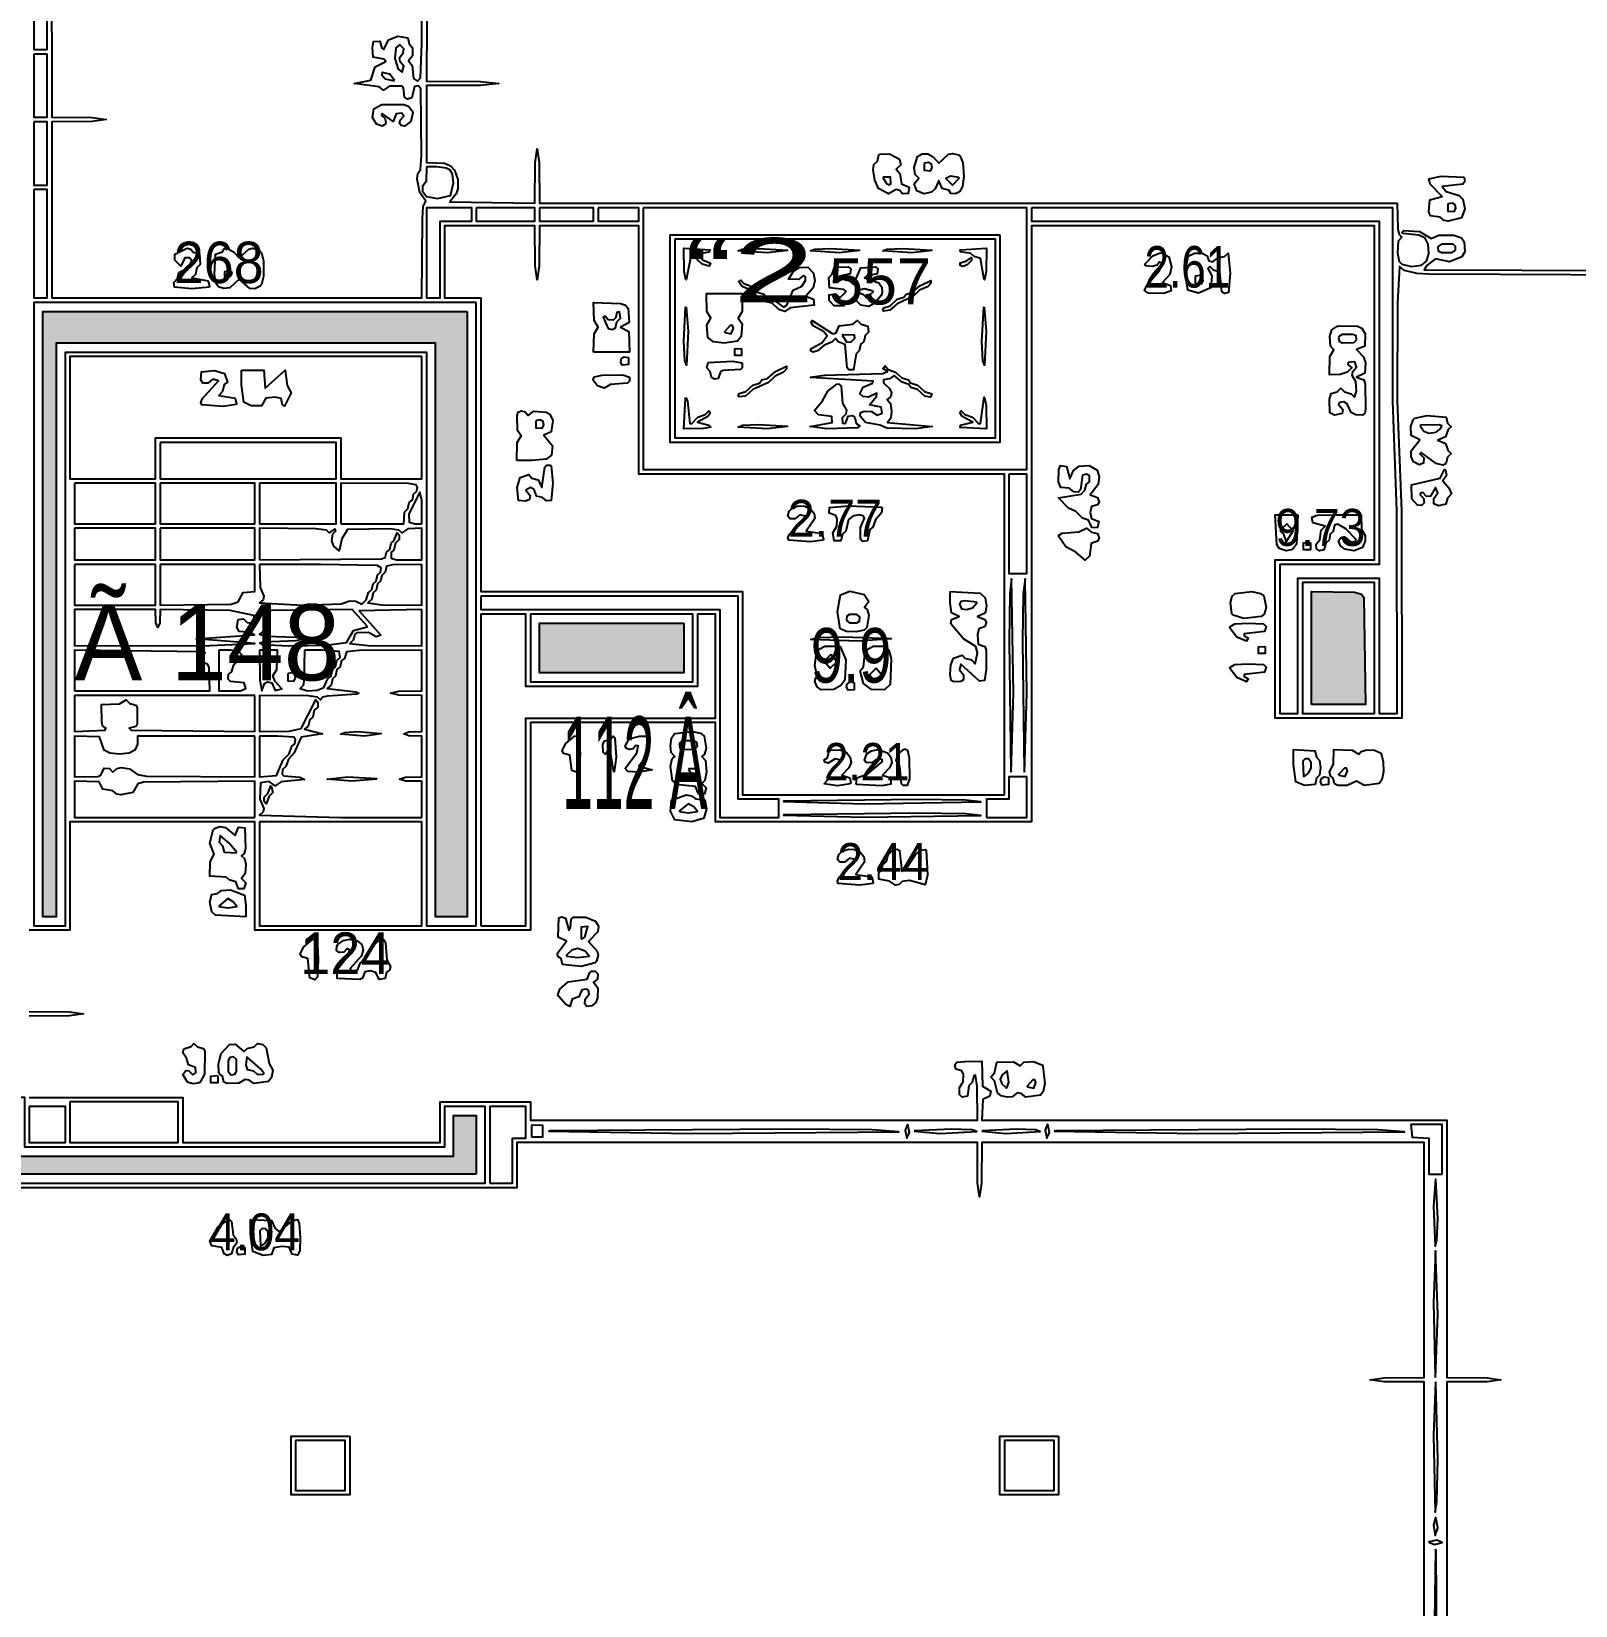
# Model space of a CAD drawing. Header units: millimetres. Extents: x 0 to 150324, y -100295 to 111760.
# Drawn here: x 32055 to 43637, y 18136 to 29938 of the extents above; entities that cross this region are included whole.
import ezdxf
from ezdxf.enums import TextEntityAlignment as Align

# ---------------------------------------------------------------- set-up
doc = ezdxf.new("R2010")
doc.units = ezdxf.units.MM
for name, color, linetype in [('A-PLAN-GRAPHICS', 7, 'Continuous'), ('A-RASTER-UNDERLAY', 8, 'Continuous'), ('A-TEXT-OCR', 3, 'Continuous'), ('A-WALLS-FILL', 9, 'Continuous'), ('A-WALLS-OUTLINE', 8, 'Continuous')]:
    doc.layers.add(name, color=color, linetype=linetype)
picture_1 = doc.add_image_def('image1.png', size_in_pixel=(2463, 3095))

msp = doc.modelspace()

# ---------------------------------------------------------------- hatches: boundary and pattern name
at = {"layer": 'A-WALLS-FILL'}
h = msp.add_hatch(color=9, dxfattribs=at)
h.paths.add_polyline_path([(50190, 13445), (50190, 13073), (49953, 13073), (49953, 13445), (50072, 13445)])
h.paths.add_polyline_path([(25840, 21302), (25840, 18220), (25603, 18220), (25603, 21302), (25722, 21302)])
h.paths.add_polyline_path([(64042, 21844), (64042, 18288), (63839, 18288), (63839, 21844), (63940, 21844)])
h.paths.add_polyline_path([(35391, 21370), (31801, 21370), (31801, 21878), (31936, 21878), (31936, 21505), (35221, 21505), (35221, 21810), (35391, 21810), (35391, 21590)])
h.paths.add_polyline_path([(57810, 21370), (54153, 21370), (54153, 21912), (54390, 21912), (54390, 21505), (57641, 21505), (57641, 21912), (57810, 21912), (57810, 21641)])
h.paths.add_polyline_path([(25840, 24181), (25840, 22487), (25603, 22487), (25603, 24181), (25722, 24181)])
h.paths.add_polyline_path([(64042, 24181), (64042, 22792), (63839, 22792), (63839, 24181), (63940, 24181)])
h.paths.add_polyline_path([(63771, 26077), (63771, 24350), (57810, 24350), (57810, 23165), (57676, 23168), (57569, 23196), (57269, 23199), (57269, 27805), (54390, 27805), (54390, 23199), (54153, 23199), (54153, 28042), (57269, 28042), (57269, 30717), (57506, 30717), (57506, 24486), (57878, 24486), (57878, 24587), (63534, 24587), (63534, 26077), (63652, 26077)])
h.paths.add_polyline_path([(25840, 26619), (26077, 26619), (26077, 24587), (31936, 24587), (31936, 23300), (31801, 23300), (31801, 24350), (25840, 24350), (25840, 25485)])
h.paths.add_polyline_path([(35323, 27838), (35323, 23300), (35086, 23300), (35086, 27601), (32241, 27601), (32241, 23300), (32139, 23300), (32139, 27838), (33731, 27838)])
h.paths.add_polyline_path([(41656, 24892), (41656, 25739), (41980, 25733), (42032, 25720), (42048, 25694), (42062, 24892), (41859, 24892)])
h.paths.add_polyline_path([(48091, 25739), (48091, 24892), (47650, 24892), (47650, 25739), (47871, 25739)])
h.paths.add_polyline_path([(36949, 25502), (36949, 25129), (35865, 25129), (35865, 25502), (36407, 25502)])
h.paths.add_polyline_path([(52900, 25129), (52900, 25502), (53786, 25499), (53959, 25477), (53980, 25403), (53983, 25129), (53442, 25129)])
h.paths.add_polyline_path([(26077, 34375), (26077, 29498), (25840, 29498), (25840, 34375), (25959, 34375)])
h.paths.add_polyline_path([(63771, 31056), (63771, 29769), (63534, 29769), (63534, 31056), (63652, 31056)])
h.paths.add_polyline_path([(32106, 30954), (32106, 30615), (26247, 30615), (26247, 30954), (29176, 30954)])
h.paths.add_polyline_path([(37050, 30954), (37050, 30615), (35797, 30615), (35797, 30954), (36424, 30954)])
h.paths.add_polyline_path([(53746, 31056), (53746, 30683), (52561, 30683), (52561, 31056), (53154, 31056)])
h.paths.add_polyline_path([(26077, 37490), (26077, 35560), (25840, 35560), (25840, 37490), (25959, 37490)])
h.paths.add_polyline_path([(63771, 37626), (63771, 36034), (63534, 36034), (63534, 37626), (63652, 37626)])
h.paths.add_polyline_path([(37016, 37050), (37016, 36678), (35865, 36678), (35865, 37050), (36441, 37050)])
h.paths.add_polyline_path([(53746, 37050), (53746, 36678), (52561, 36678), (52561, 37050), (53154, 37050)])
h.paths.add_polyline_path([(26077, 43451), (26077, 42469), (25840, 42469), (25840, 43451), (25959, 43451)])
h.paths.add_polyline_path([(63771, 43857), (63771, 42604), (63534, 42604), (63534, 43857), (63652, 43857)])
h.paths.add_polyline_path([(37016, 43011), (37016, 42672), (35865, 42672), (35865, 43011), (36441, 43011)])
h.paths.add_polyline_path([(53746, 43011), (53746, 42672), (52595, 42672), (52595, 43011), (53171, 43011)])
h.paths.add_polyline_path([(26077, 49750), (26077, 48429), (25840, 48429), (25840, 49750), (25959, 49750)])
h.paths.add_polyline_path([(37016, 49005), (37016, 48633), (35865, 48633), (35865, 49005), (36441, 49005)])
h.paths.add_polyline_path([(53746, 49005), (53746, 48633), (52595, 48633), (52595, 49005), (53171, 49005)])
h.paths.add_polyline_path([(63771, 51376), (63771, 48836), (63534, 48836), (63534, 51376), (63652, 51376)])
h.paths.add_polyline_path([(32410, 49141), (32410, 48937), (26247, 48937), (26247, 49141), (29329, 49141)])
h.paths.add_polyline_path([(26077, 52697), (26077, 51681), (25840, 51681), (25840, 52697), (25959, 52697)])
h.paths.add_polyline_path([(63534, 52764), (63537, 54342), (63545, 54655), (63566, 54816), (63568, 55169), (64956, 55169), (64956, 54932), (63771, 54932), (63771, 52764), (63652, 52764)])
h.paths.add_polyline_path([(41995, 54559), (41995, 53713), (41656, 53713), (41656, 54559), (41825, 54559)])
h.paths.add_polyline_path([(48023, 54559), (48023, 53713), (47650, 53713), (47650, 54559), (47837, 54559)])
h.paths.add_polyline_path([(37016, 54221), (35865, 54221), (35873, 54530), (35889, 54569), (35936, 54583), (37016, 54593), (37016, 54407)])
h.paths.add_polyline_path([(53746, 54593), (53746, 54221), (52595, 54221), (52595, 54593), (53171, 54593)])
h.paths.add_polyline_path([(25265, 55169), (26077, 55169), (26077, 54627), (25840, 54627), (25840, 54932), (25265, 54932), (25265, 55050)])
h.paths.add_polyline_path([(22860, 54932), (22860, 58894), (25840, 58894), (25840, 59707), (26077, 59707), (26077, 58657), (23097, 58657), (23097, 55169), (24113, 55169), (24113, 54932), (23487, 54932)])
h.paths.add_polyline_path([(63737, 59944), (63974, 59944), (63974, 58860), (66988, 58860), (66988, 54932), (66142, 54932), (66142, 55135), (66751, 55135), (66751, 58623), (63737, 58623), (63737, 59284)])
h.paths.add_polyline_path([(29159, 55440), (29159, 55338), (26247, 55338), (26247, 55440), (27703, 55440)])
h.paths.add_polyline_path([(35425, 55440), (35425, 55338), (29701, 55338), (29701, 55440), (32563, 55440)])
h.paths.add_polyline_path([(35933, 56422), (35933, 55338), (35594, 55338), (35594, 56422), (35763, 56422)])
h.paths.add_polyline_path([(35933, 57878), (35594, 57878), (35594, 76640), (26077, 76640), (26077, 74778), (25840, 74778), (25840, 76945), (25129, 76945), (25129, 77182), (26247, 77182), (26247, 76877), (35729, 76877), (35729, 76979), (35933, 76979), (35933, 76877), (40505, 76877), (40505, 76640), (35933, 76640), (35933, 67259)])
h.paths.add_polyline_path([(68512, 66853), (68851, 66853), (68851, 58454), (71696, 58454), (71696, 58318), (68851, 58318), (68851, 57980), (68758, 57988), (68749, 58081), (68512, 58081), (68512, 62467)])
h.paths.add_polyline_path([(54356, 58014), (54119, 58014), (54116, 58583), (54107, 58646), (54076, 58666), (54063, 58902), (54051, 76606), (50758, 76608), (48903, 76638), (45381, 76640), (45381, 76877), (49014, 76875), (51084, 76845), (54966, 76843), (54966, 76606), (54356, 76606), (54356, 64855), (54153, 64855), (54153, 64381), (54356, 64381), (54356, 58454), (54830, 58454), (54830, 58318), (54356, 58318), (54356, 58166)])
h.paths.add_polyline_path([(60079, 58454), (60079, 58318), (56015, 58318), (56015, 58454), (58047, 58454)])
h.paths.add_polyline_path([(63771, 58454), (63771, 58318), (60655, 58318), (60655, 58454), (62213, 58454)])
h.paths.add_polyline_path([(32512, 58488), (32512, 58386), (26247, 58386), (26247, 58488), (29379, 58488)])
h.paths.add_polyline_path([(35425, 58488), (35425, 58386), (33562, 58386), (33562, 58488), (34493, 58488)])
h.paths.add_polyline_path([(26077, 65634), (26077, 63195), (25840, 63195), (25840, 65634), (25959, 65634)])
h.paths.add_polyline_path([(63974, 64855), (63974, 63432), (63737, 63432), (63737, 64855), (63856, 64855)])
h.paths.add_polyline_path([(45381, 65871), (45381, 65634), (42672, 65634), (42672, 65871), (44027, 65871)])
h.paths.add_polyline_path([(63974, 66480), (63974, 65938), (63737, 65938), (63737, 66480), (63856, 66480)])
h.paths.add_polyline_path([(71188, 76437), (71188, 66074), (71086, 66074), (71086, 76437), (71137, 76437)])
h.paths.add_polyline_path([(26077, 71323), (26077, 69122), (25840, 69122), (25840, 71323), (25959, 71323)])
h.paths.add_polyline_path([(63974, 71730), (63974, 69935), (63737, 69935), (63737, 71730), (63856, 71730)])
h.paths.add_polyline_path([(56151, 76843), (63974, 76843), (63974, 75218), (63737, 75218), (63737, 76606), (56151, 76606), (56151, 76725)])
h.paths.add_polyline_path([(42266, 76132), (42266, 76471), (42425, 76468), (42467, 76454), (42490, 76422), (42503, 76132), (42384, 76132)])
h.paths.add_polyline_path([(47549, 76471), (47549, 76132), (47312, 76132), (47312, 76471), (47430, 76471)])
h.paths.add_polyline_path([(74337, 76843), (74337, 76606), (70477, 76606), (70477, 76843), (72407, 76843)])
h.paths.add_polyline_path([(41758, 86631), (41995, 86631), (41995, 76877), (44196, 76877), (44196, 76640), (41656, 76640), (41656, 76877), (41758, 76877), (41758, 81754)])
h.paths.add_polyline_path([(22725, 79417), (22962, 79417), (22962, 77182), (23978, 77182), (23978, 76945), (22725, 76945), (22725, 78181)])
h.paths.add_polyline_path([(23470, 78334), (23470, 78097), (23131, 78097), (23131, 78334), (23300, 78334)])
h.paths.add_polyline_path([(41588, 78334), (41588, 78097), (41283, 78097), (41283, 78334), (41436, 78334)])
h.paths.add_polyline_path([(22725, 81585), (22725, 91000), (24282, 91000), (24282, 90763), (22962, 90763), (22962, 81585), (22843, 81585)])
h.paths.add_polyline_path([(51545, 84836), (51545, 81957), (51308, 81957), (51308, 84836), (51427, 84836)])
h.paths.add_polyline_path([(19643, 84159), (19643, 82431), (19507, 82431), (19507, 84159), (19575, 84159)])
h.paths.add_polyline_path([(23436, 84497), (23436, 84260), (23131, 84260), (23131, 84497), (23283, 84497)])
h.paths.add_polyline_path([(41588, 84497), (41588, 84260), (41283, 84260), (41283, 84497), (41436, 84497)])
h.paths.add_polyline_path([(51139, 84497), (51139, 84260), (50834, 84260), (50834, 84497), (50986, 84497)])
h.paths.add_polyline_path([(35120, 91000), (41995, 91000), (41995, 88629), (41758, 88629), (41758, 90763), (35120, 90763), (35120, 90881)])
h.paths.add_polyline_path([(23470, 90593), (23470, 90289), (23131, 90289), (23131, 90593), (23300, 90593)])
h.paths.add_polyline_path([(29464, 90593), (29464, 90289), (29227, 90289), (29227, 90593), (29345, 90593)])
h.paths.add_polyline_path([(35458, 90593), (35458, 90289), (35255, 90289), (35255, 90593), (35357, 90593)])
h.paths.add_polyline_path([(38473, 90593), (38473, 90289), (38235, 90289), (38235, 90593), (38354, 90593)])
h.paths.add_polyline_path([(41588, 90593), (41588, 90289), (41250, 90289), (41250, 90593), (41419, 90593)])
h.paths.add_polyline_path([(19643, 91000), (19643, 90763), (15917, 90763), (15917, 91000), (17780, 91000)])
h.paths.add_polyline_path([(29566, 91000), (29566, 90763), (26247, 90763), (26247, 91000), (27906, 91000)])
h.paths.add_polyline_path([(33155, 91000), (33155, 90763), (31530, 90763), (31530, 91000), (32343, 91000)])
h.paths.add_polyline_path([(37863, 99941), (37863, 99703), (34578, 99703), (34578, 99941), (36220, 99941)])

# ---------------------------------------------------------------- linework, layer by layer
at = {"layer": 'A-PLAN-GRAPHICS'}
for points in [[(32206, 30568), (32207, 29295), (32509, 29293), (32614, 29278), (32509, 29262), (32207, 29261), (32207, 27940), (34984, 27940), (34987, 28536), (34994, 28626), (35013, 28666), (34967, 28731), (34948, 28831), (34952, 28872), (34973, 28902), (34981, 29009), (34976, 29508), (34959, 29531), (34927, 29525), (34909, 29441), (34875, 29430), (34853, 29446), (34846, 29513), (34833, 29528), (34741, 29528), (34696, 29498), (34663, 29524), (34476, 29549), (34601, 29573), (34634, 29673), (34712, 29713), (34698, 29730), (34619, 29745), (34612, 29818), (34621, 29863), (34667, 29865), (34684, 29813), (34699, 29803), (34733, 29875), (34804, 29903), (34879, 29890), (34888, 29846), (34914, 29815), (34912, 29756), (34883, 29718), (34910, 29682), (34920, 29585), (34950, 29566), (34972, 29590), (34983, 29849), (34984, 31191)], [(32072, 30548), (32072, 29803), (32173, 29803), (32175, 30693)], [(35020, 30021), (35018, 29566), (35422, 29564), (35560, 29549), (35422, 29533), (35018, 29532), (35018, 28956), (35152, 28950), (35197, 28931), (35229, 28899), (35254, 28829), (35253, 28758), (35240, 28721), (35192, 28662), (35831, 28651), (35833, 28953), (35848, 29058), (35863, 28953), (35865, 28651), (42299, 28651), (42303, 28458), (42313, 28415), (42333, 28397), (42307, 28366), (42301, 28276), (42315, 28213), (42335, 28194), (42406, 28177), (42483, 28186), (42520, 28216), (42536, 28271), (42533, 28343), (42510, 28389), (42461, 28411), (42342, 28423), (42333, 28431), (42350, 28447), (42467, 28439), (42555, 28385), (42612, 28412), (42725, 28410), (42783, 28390), (42801, 28360), (42806, 28285), (42785, 28248), (42693, 28211), (42588, 28233), (42523, 28184), (42503, 28152), (42517, 28151), (44670, 28143)], [(44670, 28109), (42538, 28118), (42446, 28123), (42354, 28146), (42316, 28177), (42302, 27904), (42300, 27168), (42331, 26341), (42333, 24790), (41385, 24790), (41385, 25976), (42130, 25976), (42130, 28482), (39556, 28482), (39556, 24011), (37186, 24011), (37186, 24757), (35797, 24757), (35797, 23199), (33731, 23199), (33731, 24011), (32343, 24011), (32343, 23199), (32190, 23199), (32038, 23199)], [(32038, 22589), (32340, 22587), (32444, 22572), (32340, 22557), (32038, 22555)], [(32038, 21946), (33189, 21946), (33189, 21607), (35120, 21607), (35120, 21912), (35797, 21912), (35797, 21776), (39150, 21776), (39148, 22027), (39136, 22113), (39123, 22108), (39111, 22057), (39087, 22032), (39075, 21956), (39035, 21947), (39017, 21968), (39016, 22020), (39043, 22062), (39047, 22118), (39033, 22145), (38989, 22157), (38981, 22191), (38997, 22211), (39057, 22216), (39184, 22217), (39189, 22030), (39250, 21992), (39243, 21954), (39190, 21931), (39184, 21776), (42672, 21776), (42672, 19846), (42974, 19844), (43078, 19829), (42974, 19814), (42672, 19812), (42672, 14800)], [(42503, 14800), (42503, 19812), (42201, 19814), (42096, 19829), (42201, 19844), (42503, 19846), (42503, 21607), (39184, 21607), (39182, 21305), (39167, 21201), (39152, 21305), (39150, 21607), (35695, 21607), (35695, 21268), (31699, 21268)]]:
    msp.add_lwpolyline(points, dxfattribs=at)
for points in [[(32072, 29769), (32072, 29295), (32173, 29295), (32173, 29769), (32123, 29769)], [(34815, 29837), (34788, 29816), (34780, 29736), (34805, 29656), (34836, 29634), (34848, 29678), (34820, 29711), (34815, 29740), (34844, 29779), (34848, 29809), (34821, 29836)], [(34779, 29570), (34744, 29619), (34685, 29630), (34683, 29614), (34708, 29584), (34775, 29567)], [(34915, 29329), (34901, 29263), (34853, 29228), (34827, 29232), (34816, 29250), (34820, 29274), (34848, 29303), (34833, 29326), (34790, 29320), (34769, 29263), (34686, 29322), (34681, 29309), (34705, 29289), (34713, 29259), (34708, 29240), (34685, 29228), (34643, 29243), (34614, 29293), (34623, 29358), (34682, 29390), (34847, 29390), (34882, 29377), (34911, 29344)], [(32072, 29261), (32072, 28787), (32173, 28787), (32173, 29261), (32123, 29261)], [(35018, 28922), (35015, 28814), (34987, 28776), (34989, 28740), (35017, 28702), (35100, 28686), (35197, 28709), (35221, 28804), (35212, 28869), (35195, 28897), (35165, 28914), (35096, 28922)], [(38417, 29017), (38490, 29021), (38565, 28980), (38576, 28938), (38540, 28905), (38568, 28874), (38581, 28797), (38639, 28770), (38630, 28724), (38588, 28722), (38568, 28746), (38540, 28753), (38483, 28720), (38409, 28762), (38380, 28822), (38369, 28900), (38373, 28940), (38400, 28966), (38412, 29014)], [(39020, 29003), (39042, 28954), (39048, 28852), (39039, 28776), (39015, 28735), (38985, 28721), (38952, 28724), (38937, 28748), (38887, 28761), (38862, 28821), (38834, 28759), (38806, 28734), (38749, 28720), (38697, 28744), (38676, 28797), (38710, 28837), (38683, 28865), (38676, 28917), (38700, 29000), (38737, 29020), (38779, 29020), (38819, 28999), (38862, 28951), (38934, 29017), (38963, 29024), (39009, 29012)], [(38752, 28948), (38752, 28897), (38799, 28894), (38811, 28916), (38806, 28944), (38784, 28956), (38756, 28951)], [(38440, 28842), (38468, 28799), (38489, 28788), (38502, 28795), (38498, 28846), (38443, 28846)], [(39011, 28843), (38948, 28854), (38914, 28835), (38964, 28787), (39013, 28838)], [(42802, 28842), (42807, 28812), (42793, 28793), (42638, 28777), (42668, 28739), (42764, 28709), (42793, 28680), (42807, 28608), (42783, 28540), (42681, 28516), (42651, 28521), (42623, 28545), (42549, 28555), (42537, 28586), (42544, 28675), (42636, 28701), (42546, 28794), (42537, 28832), (42629, 28854), (42796, 28846)], [(32072, 28753), (32072, 27940), (32173, 27940), (32173, 28753), (32123, 28753)], [(35018, 27940), (35120, 27940), (35120, 28516), (35357, 28516), (35357, 28617), (35018, 28617), (35018, 28279)], [(35391, 28617), (35391, 28516), (35831, 28516), (35831, 28617), (35611, 28617)], [(35865, 28617), (35865, 28516), (36271, 28516), (36271, 28617), (36068, 28617)], [(36305, 28617), (36305, 28516), (36610, 28516), (36610, 28617), (36457, 28617)], [(36644, 28617), (36644, 26653), (39522, 26653), (39522, 28617), (38083, 28617)], [(39556, 28617), (39556, 28516), (42164, 28516), (42164, 25942), (41419, 25942), (41419, 24824), (41554, 24824), (41554, 25840), (42164, 25840), (42164, 24824), (42299, 24824), (42297, 26347), (42267, 27165), (42266, 28617), (40911, 28617)], [(42680, 28643), (42680, 28592), (42728, 28589), (42739, 28611), (42734, 28639), (42712, 28651), (42684, 28646)], [(39353, 24215), (39353, 26619), (36610, 26619), (36610, 28482), (35865, 28482), (35863, 28180), (35848, 28075), (35833, 28180), (35831, 28482), (35154, 28482), (35154, 27940), (35425, 27940), (35425, 25739), (37389, 25739), (37389, 24215), (38371, 24215)], [(39319, 28414), (39319, 26856), (36847, 26856), (36847, 28414), (38083, 28414)], [(36881, 28380), (36881, 26890), (39285, 26890), (39285, 28380), (38083, 28380)], [(42605, 28320), (42608, 28293), (42632, 28281), (42712, 28281), (42738, 28298), (42738, 28327), (42720, 28343), (42632, 28344), (42606, 28327)], [(33387, 28021), (33257, 28008), (33127, 28021), (33123, 28057), (33150, 28085), (33160, 28130), (33232, 28168), (33257, 28218), (33239, 28242), (33206, 28242), (33175, 28179), (33129, 28223), (33129, 28269), (33223, 28313), (33251, 28306), (33267, 28284), (33314, 28272), (33320, 28192), (33296, 28167), (33284, 28116), (33257, 28092), (33380, 28069), (33390, 28026)], [(33771, 28029), (33731, 28009), (33693, 28012), (33613, 28081), (33542, 28017), (33498, 28010), (33458, 28024), (33441, 28046), (33429, 28113), (33435, 28268), (33488, 28286), (33500, 28309), (33525, 28311), (33571, 28287), (33613, 28240), (33685, 28305), (33713, 28313), (33760, 28301), (33780, 28279), (33796, 28219), (33796, 28101), (33780, 28042)], [(36963, 28077), (36950, 28139), (36949, 28313), (37147, 28301), (37137, 28284), (37050, 28269), (37088, 28226), (37149, 28202), (37138, 28178), (37086, 28193), (37028, 28247), (36999, 28238), (36965, 28075)], [(37727, 28296), (37574, 28279), (37357, 28293), (37388, 28306), (37509, 28312), (37725, 28299)], [(38269, 28296), (38116, 28279), (37899, 28293), (37930, 28306), (38050, 28312), (38267, 28299)], [(38811, 28296), (38658, 28279), (38441, 28293), (38472, 28306), (38592, 28312), (38809, 28299)], [(39201, 28075), (39174, 28236), (39126, 28250), (39101, 28274), (39024, 28286), (39020, 28301), (39218, 28313), (39216, 28139), (39203, 28077)], [(39107, 28241), (39107, 28220), (39073, 28188), (39041, 28177), (39020, 28184), (39021, 28204), (39067, 28215), (39105, 28243)], [(40534, 28278), (40586, 28248), (40606, 28174), (40594, 28117), (40538, 28055), (40598, 28033), (40604, 27993), (40550, 27974), (40434, 27977), (40404, 27995), (40423, 28039), (40517, 28145), (40539, 28197), (40516, 28210), (40499, 28186), (40462, 28177), (40414, 28180), (40407, 28193), (40467, 28257), (40513, 28277)], [(40729, 27999), (40708, 28128), (40732, 28254), (40780, 28277), (40837, 28277), (40874, 28256), (40886, 28219), (40916, 28211), (40955, 28240), (41003, 28250), (41032, 28277), (41046, 28126), (41034, 27980), (41004, 27974), (40985, 27989), (40970, 28134), (40921, 28149), (40894, 28176), (40878, 28160), (40909, 28106), (40901, 28015), (40810, 27975), (40729, 27999)], [(33507, 28077), (33549, 28104), (33561, 28125), (33553, 28139), (33503, 28135), (33502, 28079)], [(37361, 28067), (37375, 28074), (37398, 28048), (37454, 28028), (37500, 27984), (37549, 27969), (37567, 27945), (37611, 27933), (37697, 27872), (37722, 27885), (37769, 27998), (37834, 28028), (37861, 28071), (37861, 28098), (37846, 28109), (37808, 28079), (37733, 28081), (37769, 28136), (37815, 28168), (37878, 28172), (37921, 28126), (37931, 28072), (37918, 28016), (37863, 27953), (37922, 27932), (37926, 27886), (37747, 27865), (37705, 27838), (37661, 27854), (37611, 27900), (37567, 27911), (37549, 27935), (37500, 27950), (37450, 27998), (37386, 28026), (37361, 28060)], [(38428, 27958), (38382, 27900), (38335, 27876), (38277, 27886), (38219, 27945), (38148, 27881), (38076, 27881), (38038, 27922), (38039, 27963), (38084, 27971), (38119, 27941), (38166, 27989), (38149, 28003), (38042, 28015), (38037, 28094), (38061, 28119), (38079, 28171), (38182, 28173), (38200, 28158), (38195, 28120), (38115, 28104), (38101, 28090), (38192, 28069), (38221, 28042), (38277, 28167), (38385, 28173), (38403, 28158), (38398, 28120), (38318, 28104), (38304, 28090), (38412, 28054), (38433, 28021), (38435, 27980)], [(40784, 28101), (40784, 28050), (40831, 28047), (40843, 28069), (40838, 28097), (40816, 28109), (40788, 28104)], [(37389, 27974), (37385, 27838), (37355, 27788), (37385, 27745), (37379, 27651), (37351, 27617), (37250, 27602), (37170, 27611), (37129, 27644), (37120, 27737), (37152, 27788), (37122, 27838), (37118, 27974), (37253, 27974)], [(38369, 27992), (38303, 28008), (38235, 27991), (38297, 27967), (38318, 27941), (38369, 27986)], [(38440, 27848), (38448, 27867), (38497, 27882), (38549, 27930), (38599, 27945), (38617, 27969), (38661, 27980), (38718, 28032), (38802, 28072), (38802, 28052), (38780, 28026), (38717, 27998), (38667, 27950), (38549, 27896), (38494, 27848), (38445, 27842)], [(35391, 27906), (32072, 27906), (32072, 23233), (32309, 23233), (32309, 27534), (35018, 27534), (35018, 23233), (35391, 23233), (35391, 25569)], [(36271, 27534), (36275, 27670), (36305, 27720), (36275, 27770), (36271, 27906), (36474, 27899), (36511, 27885), (36532, 27860), (36538, 27755), (36474, 27720), (36536, 27688), (36542, 27534), (36407, 27534)], [(36965, 27872), (36982, 27691), (36968, 27435), (36955, 27470), (36949, 27613), (36962, 27870)], [(39201, 27872), (39217, 27691), (39204, 27435), (39190, 27470), (39184, 27613), (39198, 27870)], [(36463, 27837), (36447, 27832), (36439, 27794), (36419, 27773), (36380, 27776), (36358, 27803), (36343, 27795), (36381, 27711), (36413, 27703), (36435, 27715), (36446, 27761), (36473, 27789), (36465, 27835)], [(38216, 27400), (38187, 27400), (38173, 27415), (38159, 27591), (38105, 27610), (38085, 27635), (38058, 27608), (38001, 27587), (37952, 27543), (37919, 27533), (37898, 27543), (37904, 27562), (37984, 27603), (38023, 27655), (37995, 27689), (37919, 27730), (37903, 27755), (37910, 27770), (38065, 27670), (38092, 27678), (38113, 27730), (38216, 27743), (38252, 27771), (38279, 27743), (38329, 27728), (38334, 27683), (38308, 27659), (38298, 27611), (38276, 27595), (38264, 27544), (38242, 27520), (38221, 27402)], [(37255, 27682), (37304, 27672), (37321, 27713), (37313, 27733), (37297, 27734), (37254, 27687)], [(38137, 27661), (38169, 27612), (38202, 27609), (38230, 27639), (38228, 27662), (38141, 27664)], [(41857, 27730), (42002, 27729), (42034, 27714), (42058, 27671), (42056, 27579), (41995, 27554), (42046, 27498), (42061, 27453), (42056, 27376), (41995, 27347), (42050, 27325), (42059, 27296), (42061, 27106), (42057, 27077), (42040, 27061), (41990, 27063), (41955, 27082), (41923, 27147), (41899, 27161), (41868, 27155), (41859, 27141), (41892, 27104), (41887, 27074), (41829, 27060), (41795, 27079), (41792, 27181), (41805, 27224), (41850, 27235), (41876, 27263), (41903, 27235), (41955, 27222), (41978, 27195), (41994, 27241), (41990, 27311), (41961, 27359), (41966, 27388), (41994, 27421), (41982, 27460), (41931, 27456), (41929, 27441), (41960, 27416), (41924, 27383), (41871, 27366), (41791, 27364), (41795, 27500), (41825, 27551), (41799, 27579), (41793, 27650), (41808, 27701), (41846, 27727)], [(41860, 27643), (41863, 27615), (41887, 27603), (41975, 27605), (41994, 27627), (41991, 27655), (41966, 27667), (41887, 27667), (41861, 27650)], [(37380, 27559), (37380, 27508), (37330, 27508), (37330, 27559), (37377, 27562)], [(34984, 27500), (32343, 27500), (32343, 26585), (32986, 26585), (32986, 26890), (34375, 26890), (34375, 26585), (34984, 26585), (34984, 27043)], [(33590, 27140), (33494, 27127), (33332, 27139), (33325, 27157), (33338, 27186), (33458, 27319), (33416, 27330), (33379, 27300), (33340, 27300), (33326, 27327), (33331, 27386), (33429, 27397), (33504, 27374), (33526, 27308), (33501, 27290), (33489, 27239), (33461, 27209), (33583, 27189), (33594, 27146)], [(33630, 27398), (33799, 27398), (33809, 27263), (33958, 27398), (33973, 27283), (34002, 27229), (33954, 27128), (33939, 27137), (33927, 27185), (33882, 27195), (33812, 27189), (33780, 27131), (33704, 27131), (33647, 27158), (33630, 27287)], [(36534, 27491), (36534, 27440), (36487, 27437), (36475, 27459), (36480, 27488), (36502, 27499), (36530, 27494)], [(37387, 27447), (37387, 27417), (37374, 27404), (37243, 27395), (37224, 27385), (37207, 27336), (37179, 27331), (37157, 27343), (37147, 27388), (37120, 27416), (37130, 27457), (37315, 27465), (37383, 27453)], [(37357, 27204), (37364, 27224), (37414, 27239), (37466, 27287), (37515, 27302), (37533, 27325), (37577, 27337), (37635, 27388), (37719, 27429), (37718, 27408), (37696, 27383), (37633, 27354), (37583, 27306), (37466, 27253), (37410, 27204), (37361, 27199)], [(37897, 27347), (38005, 27361), (38441, 27374), (38476, 27389), (38441, 27410), (38458, 27430), (38482, 27404), (38537, 27384), (38583, 27340), (38633, 27325), (38648, 27303), (38700, 27287), (38753, 27239), (38808, 27220), (38798, 27196), (38756, 27204), (38700, 27253), (38651, 27268), (38637, 27290), (38585, 27308), (38525, 27358), (38492, 27334), (38445, 27325), (38445, 27304), (38492, 27261), (38505, 27229), (38500, 27201), (38473, 27178), (38498, 27149), (38506, 27092), (38501, 27039), (38475, 27006), (38811, 26975), (38688, 26959), (38472, 26964), (38421, 26987), (38312, 27005), (38271, 27054), (38274, 27081), (38301, 27092), (38356, 27088), (38399, 27060), (38436, 27076), (38428, 27120), (38340, 27138), (38393, 27201), (38397, 27225), (38333, 27195), (38290, 27200), (38269, 27222), (38294, 27272), (38363, 27302), (38368, 27316), (37899, 27344)], [(36267, 27331), (36277, 27348), (36335, 27362), (36491, 27363), (36540, 27346), (36540, 27316), (36527, 27302), (36398, 27292), (36352, 27264), (36301, 27280), (36271, 27319)], [(38108, 27297), (38128, 27279), (38139, 27152), (38168, 27099), (38163, 27069), (38136, 27041), (38139, 27002), (38161, 26998), (38180, 27054), (38214, 27058), (38232, 27043), (38242, 26998), (38268, 26980), (38250, 26967), (38020, 26959), (37897, 26975), (38062, 27005), (38059, 27050), (37959, 27064), (37928, 27096), (37988, 27168), (38028, 27241), (38097, 27294)], [(36963, 27193), (36977, 27165), (36993, 26999), (37005, 26996), (37053, 27046), (37109, 27066), (37136, 27093), (37146, 27077), (37129, 27052), (37050, 27009), (37137, 26987), (37150, 26972), (37097, 26960), (36949, 26958), (36960, 27189)], [(39203, 27193), (39216, 27132), (39218, 26958), (39020, 26969), (39024, 26985), (39116, 27009), (39037, 27052), (39020, 27077), (39028, 27093), (39057, 27066), (39113, 27046), (39161, 26996), (39173, 26999), (39201, 27195)], [(35695, 26721), (35699, 26857), (35729, 26907), (35701, 26947), (35697, 27059), (35705, 27084), (35728, 27093), (35758, 27085), (35780, 27059), (35823, 27090), (35916, 27084), (35942, 27069), (35965, 27021), (35953, 26935), (35899, 26911), (35963, 26830), (35955, 26760), (35915, 26732), (35807, 26721)], [(42432, 27038), (42525, 27059), (42667, 27047), (42678, 27001), (42705, 26973), (42681, 26953), (42663, 26898), (42604, 26873), (42663, 26848), (42681, 26794), (42705, 26773), (42678, 26745), (42664, 26695), (42641, 26686), (42592, 26699), (42479, 26782), (42470, 26771), (42499, 26740), (42497, 26700), (42464, 26688), (42422, 26712), (42404, 26750), (42405, 26793), (42469, 26877), (42405, 26908), (42402, 26975), (42420, 27027)], [(35839, 27017), (35839, 26966), (35886, 26963), (35898, 26985), (35893, 27013), (35871, 27025), (35843, 27020)], [(37727, 26975), (37574, 26958), (37357, 26972), (37388, 26985), (37509, 26992), (37725, 26978)], [(42472, 26981), (42499, 26941), (42537, 26927), (42592, 26934), (42624, 26959), (42635, 26980), (42614, 26989), (42475, 26985)], [(33020, 26856), (33020, 26585), (34341, 26585), (34341, 26856), (33680, 26856)], [(35954, 26681), (35966, 26551), (35954, 26422), (35917, 26418), (35889, 26445), (35843, 26455), (35826, 26505), (35797, 26518), (35763, 26498), (35796, 26460), (35791, 26430), (35760, 26417), (35707, 26422), (35697, 26520), (35720, 26595), (35786, 26617), (35807, 26590), (35856, 26577), (35882, 26518), (35905, 26672), (35918, 26685), (35948, 26685)], [(40048, 26216), (40009, 26218), (39985, 26275), (39938, 26290), (39888, 26338), (39833, 26365), (39759, 26441), (39930, 26469), (39957, 26499), (39968, 26544), (39992, 26561), (39991, 26607), (39969, 26619), (39939, 26612), (39925, 26503), (39909, 26485), (39875, 26487), (39840, 26514), (39777, 26520), (39760, 26562), (39761, 26653), (39773, 26683), (39820, 26676), (39844, 26585), (39872, 26647), (39915, 26679), (39990, 26684), (40050, 26650), (40064, 26598), (40057, 26542), (39997, 26463), (40052, 26444), (40064, 26410), (40052, 26388), (40007, 26376), (39997, 26331), (40007, 26287), (40061, 26264), (40052, 26218)], [(39387, 26619), (39387, 25874), (39522, 25874), (39522, 26619), (39455, 26619)], [(42662, 26651), (42670, 26610), (42643, 26570), (42688, 26517), (42706, 26471), (42677, 26440), (42665, 26393), (42610, 26382), (42574, 26397), (42574, 26436), (42604, 26478), (42587, 26518), (42549, 26453), (42519, 26451), (42491, 26481), (42475, 26477), (42471, 26464), (42496, 26440), (42501, 26404), (42483, 26385), (42453, 26386), (42410, 26433), (42406, 26538), (42622, 26590), (42655, 26653)], [(32377, 26551), (32377, 26247), (32986, 26247), (32986, 26551), (32681, 26551)], [(33020, 26551), (33020, 26247), (33731, 26247), (33731, 26551), (33376, 26551)], [(33765, 26551), (33765, 26247), (34341, 26247), (34341, 26551), (34053, 26551)], [(34375, 26247), (34849, 26247), (34854, 26333), (34878, 26358), (34888, 26406), (34912, 26426), (34920, 26470), (34943, 26490), (34950, 26518), (34940, 26539), (34883, 26549), (34375, 26551), (34375, 26399)], [(34984, 26247), (34982, 26421), (34967, 26484), (34885, 26321), (34888, 26260), (34933, 26247)], [(37993, 26124), (37897, 26111), (37735, 26123), (37728, 26141), (37741, 26170), (37860, 26303), (37818, 26314), (37781, 26284), (37745, 26283), (37728, 26303), (37739, 26342), (37768, 26368), (37812, 26381), (37856, 26379), (37899, 26359), (37926, 26325), (37932, 26286), (37867, 26191), (37986, 26173), (37996, 26130)], [(38435, 26366), (38432, 26330), (38385, 26277), (38366, 26222), (38344, 26203), (38327, 26118), (38289, 26113), (38273, 26131), (38273, 26219), (38303, 26288), (38294, 26307), (38260, 26314), (38215, 26305), (38184, 26279), (38163, 26192), (38139, 26169), (38125, 26120), (38077, 26118), (38067, 26178), (38095, 26228), (38099, 26284), (38089, 26308), (38038, 26327), (38040, 26370), (38183, 26382), (38429, 26371)], [(32377, 26213), (32377, 25976), (32986, 25976), (32986, 26213), (32681, 26213)], [(33020, 26213), (33020, 25976), (33731, 25976), (33731, 26213), (33376, 26213)], [(33765, 25976), (34680, 25983), (34708, 25993), (34718, 26034), (34742, 26053), (34752, 26101), (34774, 26118), (34798, 26179), (34813, 26161), (34813, 26130), (34786, 26101), (34774, 26050), (34752, 26034), (34753, 25989), (34793, 25977), (34984, 25976), (34984, 26213), (34877, 26209), (34832, 26179), (34811, 26200), (34745, 26210), (34425, 26205), (34382, 26135), (34362, 26045), (34323, 26078), (34309, 26118), (34315, 26171), (34339, 26193), (34330, 26209), (34289, 26180), (34267, 26200), (34188, 26210), (33765, 26213), (33765, 26094)], [(39760, 26158), (39786, 26176), (39912, 26186), (39968, 26213), (40006, 26184), (40052, 26174), (40064, 26139), (40052, 26117), (40003, 26098), (39992, 26004), (39960, 25973), (39888, 26034), (39815, 26073), (39759, 26153)], [(41554, 26314), (41543, 26094), (41515, 26055), (41467, 26044), (41415, 26061), (41396, 26092), (41385, 26314), (41470, 26314)], [(41470, 26245), (41422, 26194), (41447, 26169), (41467, 26112), (41518, 26194), (41474, 26245)], [(42029, 26314), (42032, 26207), (42060, 26160), (42060, 26119), (42038, 26068), (41976, 26043), (41907, 26056), (41873, 26082), (41859, 26118), (41877, 26142), (41913, 26142), (41950, 26112), (41983, 26114), (41991, 26128), (41915, 26209), (41855, 26244), (41830, 26236), (41820, 26189), (41796, 26169), (41788, 26125), (41763, 26101), (41749, 26052), (41717, 26044), (41693, 26060), (41692, 26093), (41719, 26126), (41729, 26198), (41758, 26230), (41667, 26254), (41659, 26296), (41701, 26312), (41842, 26314)], [(41648, 26103), (41648, 26052), (41597, 26052), (41597, 26103), (41644, 26106)], [(32377, 25942), (32377, 25637), (32986, 25637), (32986, 25942), (32681, 25942)], [(33020, 25942), (33020, 25637), (33553, 25645), (33605, 25661), (33642, 25732), (33731, 25739), (33731, 25942), (33376, 25942)], [(33765, 25942), (33770, 25768), (33799, 25705), (33792, 25677), (33765, 25654), (34087, 25637), (34377, 25646), (34443, 25670), (34488, 25666), (34532, 25644), (34566, 25677), (34583, 25731), (34608, 25753), (34617, 25796), (34641, 25816), (34651, 25864), (34674, 25884), (34679, 25917), (34647, 25934), (34222, 25942)], [(34984, 25942), (34765, 25940), (34719, 25929), (34708, 25884), (34683, 25860), (34674, 25816), (34651, 25796), (34641, 25749), (34617, 25729), (34607, 25681), (34578, 25654), (34682, 25639), (34984, 25637), (34984, 25789)], [(38121, 25459), (38100, 25588), (38124, 25714), (38194, 25741), (38301, 25716), (38337, 25665), (38303, 25620), (38324, 25604), (38336, 25559), (38321, 25469), (38301, 25450), (38240, 25436), (38169, 25439), (38121, 25459)], [(38947, 25739), (39170, 25726), (39208, 25692), (39218, 25630), (39208, 25576), (39150, 25552), (39205, 25530), (39217, 25508), (39209, 25476), (39160, 25460), (39150, 25416), (39156, 25345), (39205, 25326), (39215, 25298), (39217, 25153), (39203, 25072), (39167, 25066), (39026, 25194), (39015, 25152), (39045, 25115), (39045, 25076), (39026, 25064), (38973, 25062), (38954, 25072), (38947, 25118), (38951, 25190), (38971, 25240), (39037, 25262), (39055, 25238), (39106, 25226), (39133, 25197), (39150, 25278), (39138, 25327), (39047, 25385), (38951, 25496), (38956, 25528), (39014, 25552), (38956, 25578), (38947, 25654)], [(39404, 24384), (39421, 24977), (39407, 25833), (39393, 25721), (39388, 25370), (39401, 24392)], [(39505, 24384), (39522, 24977), (39509, 25833), (39495, 25721), (39489, 25370), (39502, 24392)], [(41060, 25572), (41048, 25657), (41062, 25704), (41083, 25723), (41210, 25738), (41273, 25725), (41299, 25706), (41316, 25619), (41301, 25570), (41280, 25551), (41150, 25537), (41068, 25561)], [(41588, 25806), (41588, 24824), (42130, 24824), (42130, 25806), (41859, 25806)], [(35425, 25705), (35425, 25603), (37219, 25603), (37219, 24045), (37660, 24045), (37660, 24181), (37355, 24181), (37355, 25705), (36390, 25705)], [(39147, 25659), (39053, 25670), (39027, 25665), (39015, 25645), (39031, 25610), (39070, 25603), (39113, 25617), (39146, 25653)], [(32377, 25332), (33394, 25334), (33731, 25349), (33291, 25383), (33729, 25414), (33703, 25431), (33612, 25438), (33596, 25472), (33606, 25529), (33645, 25534), (33673, 25507), (33710, 25503), (33730, 25523), (33724, 25560), (33546, 25597), (33020, 25603), (33018, 25504), (33003, 25468), (32988, 25504), (32986, 25603), (32377, 25603), (32377, 25468)], [(34574, 25480), (34460, 25603), (33855, 25597), (33799, 25586), (33828, 25559), (33832, 25525), (33804, 25492), (33792, 25440), (33765, 25420), (33812, 25405), (34038, 25397), (34104, 25383), (34038, 25369), (33795, 25360), (33767, 25352), (33783, 25342), (33986, 25331), (34264, 25336), (34418, 25356), (34471, 25446), (34574, 25475)], [(34984, 25603), (34513, 25595), (34676, 25411), (34640, 25400), (34584, 25431), (34496, 25430), (34480, 25420), (34469, 25373), (34442, 25349), (34580, 25334), (34984, 25332), (34984, 25468)], [(35425, 23233), (35763, 23233), (35763, 24790), (37186, 24790), (37186, 25569), (37050, 25569), (37050, 25027), (35763, 25027), (35763, 25569), (35425, 25569), (35425, 24401)], [(35797, 25569), (35797, 25061), (37016, 25061), (37016, 25569), (36407, 25569)], [(38169, 25522), (38190, 25504), (38247, 25504), (38266, 25517), (38268, 25549), (38247, 25567), (38190, 25567), (38171, 25554), (38168, 25528)], [(41045, 25474), (41081, 25496), (41182, 25502), (41296, 25496), (41317, 25476), (41303, 25440), (41152, 25422), (41151, 25407), (41181, 25388), (41168, 25367), (41097, 25397), (41046, 25462)], [(38506, 25383), (38257, 25366), (37900, 25380), (37949, 25394), (38146, 25400), (38503, 25386)], [(32377, 24994), (33393, 24994), (33389, 25170), (33379, 25192), (33328, 25213), (33330, 25255), (33358, 25279), (33338, 25287), (32377, 25298), (32377, 25146)], [(33460, 25298), (33460, 24994), (33624, 24995), (33662, 25012), (33651, 25055), (33548, 25065), (33530, 25081), (33533, 25119), (33555, 25135), (33572, 25188), (33633, 25264), (33610, 25289), (33545, 25298)], [(34984, 24045), (34984, 24316), (34861, 24318), (34815, 24333), (34861, 24348), (34984, 24350), (34984, 24655), (34885, 24657), (34849, 24672), (34885, 24687), (34984, 24689), (34984, 24960), (34810, 24962), (34747, 24977), (34810, 24992), (34984, 24994), (34984, 25298), (34512, 25297), (34418, 25286), (34402, 25237), (34380, 25221), (34370, 25173), (34346, 25153), (34336, 25105), (34312, 25085), (34302, 25037), (34273, 25011), (34488, 24987), (34510, 24977), (34496, 24969), (34273, 24955), (34241, 24946), (34222, 24926), (34201, 24947), (34131, 24957), (33765, 24960), (33765, 24689), (33988, 24691), (34079, 24712), (34188, 24926), (34203, 24908), (34202, 24872), (34176, 24848), (34165, 24797), (34143, 24780), (34131, 24729), (34104, 24706), (34239, 24672), (34079, 24646), (34026, 24529), (33982, 24482), (33963, 24427), (33938, 24404), (33936, 24369), (33949, 24356), (34069, 24347), (34102, 24330), (33927, 24311), (33884, 24282), (33838, 24314), (33772, 24305), (33768, 24182), (33799, 24113), (33792, 24086), (33765, 24062), (34375, 24045)], [(33765, 25298), (33767, 25073), (33782, 24994), (33804, 25049), (33826, 25061), (33858, 25053), (33883, 24997), (33934, 25008), (33883, 25065), (33866, 25107), (33896, 25154), (33901, 25298), (33833, 25298)], [(34104, 25298), (34099, 25066), (34092, 25034), (34070, 25011), (34125, 24994), (34198, 24999), (34249, 25018), (34278, 25087), (34302, 25105), (34312, 25153), (34336, 25173), (34346, 25221), (34371, 25245), (34363, 25290), (34239, 25298)], [(38120, 25326), (38164, 25226), (38156, 25075), (38126, 25035), (38074, 25003), (37979, 25001), (37948, 25023), (37931, 25063), (37939, 25092), (37965, 25112), (37944, 25130), (37931, 25185), (37947, 25296), (38005, 25328), (38112, 25329)], [(38049, 25263), (38002, 25216), (38047, 25163), (38096, 25211), (38054, 25263)], [(38463, 25322), (38487, 25299), (38504, 25233), (38495, 25041), (38454, 25001), (38357, 25005), (38297, 25050), (38270, 25143), (38296, 25175), (38307, 25263), (38328, 25306), (38368, 25328), (38447, 25328)], [(41309, 25324), (41309, 25273), (41258, 25273), (41258, 25324), (41305, 25327)], [(38388, 25162), (38341, 25114), (38386, 25062), (38435, 25109), (38392, 25161)], [(41045, 25169), (41081, 25191), (41182, 25197), (41296, 25192), (41317, 25171), (41303, 25135), (41152, 25117), (41151, 25102), (41181, 25084), (41168, 25062), (41097, 25093), (41046, 25158)], [(33977, 25121), (33977, 25070), (34024, 25067), (34036, 25089), (34031, 25117), (34009, 25129), (33980, 25124)], [(38227, 25053), (38227, 25002), (38180, 24999), (38168, 25021), (38173, 25049), (38195, 25061), (38223, 25056)], [(33731, 24960), (32377, 24960), (32377, 24689), (32608, 24700), (32612, 24713), (32591, 24727), (32583, 24757), (32580, 24892), (32716, 24896), (32766, 24926), (32792, 24898), (32837, 24887), (32847, 24868), (32847, 24746), (32837, 24727), (32787, 24713), (32803, 24700), (33731, 24689), (33731, 24824)], [(34679, 24672), (34553, 24655), (34376, 24669), (34402, 24682), (34501, 24689), (34678, 24675)], [(36883, 24673), (37013, 24688), (37073, 24676), (37102, 24653), (37117, 24563), (37104, 24519), (37084, 24503), (37110, 24472), (37118, 24387), (37107, 24322), (37084, 24299), (37117, 24266), (37103, 24221), (37059, 24223), (37036, 24276), (36910, 24289), (36863, 24319), (36848, 24430), (36860, 24485), (36881, 24503), (36854, 24531), (36848, 24582), (36857, 24639), (36876, 24669)], [(33731, 24655), (32851, 24655), (32850, 24593), (32831, 24550), (32788, 24527), (32715, 24519), (32643, 24527), (32599, 24550), (32566, 24649), (32377, 24655), (32377, 24350), (32553, 24353), (32575, 24363), (32601, 24415), (32640, 24413), (32664, 24384), (32694, 24413), (32729, 24419), (32790, 24410), (32851, 24368), (32917, 24355), (33731, 24350), (33731, 24503)], [(33765, 24655), (33765, 24350), (33893, 24360), (33944, 24476), (33988, 24523), (34007, 24578), (34031, 24597), (34036, 24630), (34024, 24646), (33901, 24655)], [(36142, 24657), (36164, 24621), (36170, 24519), (36164, 24405), (36144, 24384), (36108, 24397), (36092, 24512), (36046, 24524), (36036, 24547), (36062, 24598), (36129, 24655)], [(36424, 24384), (36395, 24549), (36380, 24550), (36361, 24520), (36344, 24534), (36340, 24591), (36354, 24618), (36397, 24626), (36418, 24654), (36432, 24641), (36440, 24496), (36426, 24386)], [(36678, 24655), (36670, 24505), (36612, 24430), (36711, 24401), (36610, 24384), (36528, 24389), (36508, 24411), (36595, 24528), (36607, 24581), (36585, 24585), (36569, 24560), (36542, 24553), (36518, 24561), (36508, 24580), (36539, 24634), (36617, 24655)], [(36915, 24595), (36919, 24567), (36943, 24555), (37031, 24557), (37050, 24579), (37046, 24607), (37022, 24619), (36943, 24619), (36916, 24602)], [(38197, 24296), (38100, 24282), (38000, 24297), (38027, 24325), (38047, 24379), (38132, 24474), (38084, 24484), (38032, 24452), (38005, 24459), (38000, 24476), (38025, 24492), (38036, 24539), (38050, 24549), (38122, 24551), (38168, 24531), (38197, 24497), (38204, 24458), (38187, 24418), (38134, 24363), (38193, 24342), (38200, 24301)], [(38241, 24295), (38245, 24342), (38329, 24371), (38435, 24462), (38435, 24479), (38399, 24485), (38357, 24455), (38317, 24457), (38303, 24478), (38322, 24523), (38357, 24545), (38405, 24553), (38475, 24530), (38501, 24497), (38508, 24457), (38491, 24418), (38439, 24363), (38498, 24342), (38501, 24295), (38433, 24283), (38247, 24291)], [(38607, 24558), (38625, 24549), (38639, 24490), (38640, 24334), (38623, 24285), (38593, 24284), (38580, 24297), (38569, 24427), (38541, 24471), (38557, 24520), (38595, 24554)], [(41521, 24553), (41681, 24544), (41695, 24496), (41717, 24472), (41724, 24418), (41717, 24363), (41695, 24340), (41683, 24292), (41605, 24284), (41538, 24313), (41521, 24443)], [(42178, 24524), (42195, 24462), (42197, 24387), (42185, 24327), (42163, 24299), (42055, 24284), (41995, 24316), (41924, 24284), (41854, 24284), (41829, 24297), (41820, 24340), (41798, 24357), (41791, 24384), (41822, 24446), (41825, 24553), (41961, 24550), (42012, 24519), (42028, 24540), (42072, 24552), (42130, 24548), (42174, 24529)], [(41601, 24353), (41632, 24374), (41654, 24415), (41654, 24457), (41633, 24484), (41608, 24484), (41592, 24466), (41596, 24355)], [(33731, 24045), (33731, 24316), (32894, 24309), (32852, 24296), (32816, 24231), (32725, 24215), (32694, 24220), (32666, 24244), (32590, 24256), (32563, 24311), (32377, 24316), (32377, 24045), (33054, 24045)], [(34646, 24333), (34459, 24316), (34273, 24333), (34427, 24350), (34643, 24336)], [(36984, 24405), (37011, 24363), (37032, 24351), (37046, 24359), (37042, 24409), (36986, 24410)], [(39218, 24045), (39522, 24045), (39522, 24350), (39387, 24350), (39387, 24181), (39218, 24181), (39218, 24113)], [(41783, 24342), (41783, 24291), (41736, 24288), (41724, 24310), (41729, 24338), (41751, 24350), (41779, 24345)], [(41861, 24363), (41910, 24353), (41926, 24395), (41919, 24414), (41903, 24415), (41860, 24368)], [(33852, 24282), (33865, 24233), (33838, 24205), (33816, 24147), (33801, 24165), (33801, 24196), (33828, 24225), (33850, 24282)], [(37094, 24036), (37009, 24013), (36881, 24028), (36849, 24091), (36857, 24174), (36965, 24215), (37006, 24208), (37037, 24184), (37105, 24176), (37118, 24110), (37098, 24040)], [(36915, 24089), (36982, 24079), (37050, 24089), (37024, 24124), (36982, 24147), (36916, 24095)], [(37694, 24164), (38300, 24147), (39176, 24161), (39061, 24175), (38703, 24180), (37701, 24167)], [(37694, 24062), (38300, 24046), (39176, 24059), (39061, 24073), (38703, 24078), (37701, 24065)], [(33428, 23963), (33469, 23976), (33511, 23970), (33583, 23910), (33608, 23972), (33655, 23968), (33660, 23813), (33650, 23775), (33630, 23757), (33652, 23736), (33662, 23694), (33657, 23624), (33630, 23588), (33662, 23555), (33649, 23510), (33608, 23509), (33587, 23563), (33538, 23576), (33515, 23598), (33393, 23605), (33396, 23713), (33426, 23769), (33393, 23851), (33417, 23953)], [(33765, 24011), (33765, 23233), (34984, 23233), (34984, 24011), (34375, 24011)], [(33595, 23781), (33539, 23851), (33471, 23909), (33462, 23860), (33489, 23832), (33501, 23785), (33593, 23780)], [(38365, 23550), (38269, 23537), (38107, 23549), (38100, 23567), (38114, 23596), (38233, 23729), (38191, 23740), (38154, 23710), (38118, 23710), (38100, 23729), (38111, 23768), (38141, 23794), (38185, 23807), (38229, 23805), (38272, 23785), (38298, 23752), (38304, 23712), (38239, 23617), (38358, 23599), (38369, 23556)], [(38766, 23800), (38777, 23611), (38759, 23539), (38642, 23571), (38587, 23564), (38564, 23542), (38535, 23538), (38491, 23566), (38411, 23582), (38410, 23629), (38434, 23649), (38442, 23693), (38468, 23714), (38482, 23765), (38516, 23799), (38548, 23808), (38566, 23797), (38584, 23639), (38626, 23674), (38685, 23768), (38728, 23800), (38762, 23805)], [(33663, 23300), (33435, 23313), (33407, 23336), (33393, 23410), (33407, 23466), (33450, 23475), (33480, 23498), (33549, 23503), (33654, 23461), (33663, 23385)], [(33460, 23378), (33528, 23368), (33596, 23378), (33569, 23413), (33528, 23436), (33462, 23383)], [(36284, 22955), (36179, 22928), (36039, 22941), (36029, 22986), (36004, 23002), (36001, 23028), (36068, 23118), (36006, 23146), (36010, 23292), (36034, 23300), (36061, 23290), (36085, 23199), (36099, 23220), (36104, 23282), (36120, 23297), (36213, 23298), (36286, 23266), (36307, 23230), (36302, 23188), (36232, 23114), (36298, 23042), (36305, 23013), (36293, 22966)], [(36184, 23133), (36205, 23148), (36228, 23227), (36177, 23222), (36179, 23137)], [(34178, 23133), (34200, 23092), (34205, 22979), (34200, 22849), (34180, 22827), (34144, 22841), (34128, 22987), (34082, 23000), (34071, 23023), (34098, 23074), (34166, 23132)], [(34352, 23091), (34395, 23123), (34442, 23131), (34497, 23120), (34532, 23092), (34544, 23052), (34531, 23008), (34445, 22911), (34454, 22897), (34482, 22894), (34504, 22905), (34520, 22952), (34568, 23002), (34607, 23076), (34664, 23123), (34698, 23128), (34710, 23104), (34720, 22978), (34747, 22928), (34740, 22900), (34718, 22884), (34708, 22838), (34662, 22829), (34639, 22883), (34595, 22894), (34555, 22887), (34539, 22839), (34517, 22829), (34348, 22836), (34350, 22906), (34427, 23004), (34443, 23050), (34423, 23063), (34399, 23034), (34364, 23031), (34342, 23047), (34346, 23080)], [(36068, 23005), (36153, 22995), (36237, 23005), (36208, 23043), (36153, 23063), (36108, 23049), (36069, 23012)], [(36004, 22715), (36017, 22757), (36080, 22813), (36223, 22832), (36243, 22882), (36259, 22893), (36282, 22892), (36302, 22872), (36300, 22833), (36271, 22809), (36302, 22766), (36300, 22691), (36289, 22658), (36259, 22631), (36221, 22626), (36205, 22646), (36208, 22681), (36237, 22719), (36232, 22746), (36216, 22757), (36182, 22753), (36161, 22699), (36110, 22682), (36093, 22627), (36063, 22641), (36008, 22704)], [(33306, 22052), (33264, 22048), (33225, 22061), (33190, 22118), (33213, 22148), (33236, 22144), (33266, 22116), (33288, 22131), (33286, 22170), (33232, 22191), (33218, 22240), (33190, 22279), (33198, 22309), (33252, 22327), (33272, 22351), (33300, 22324), (33346, 22313), (33356, 22289), (33352, 22119), (33319, 22059)], [(33461, 22131), (33459, 22197), (33479, 22274), (33541, 22343), (33583, 22344), (33648, 22289), (33674, 22312), (33725, 22325), (33750, 22351), (33790, 22342), (33816, 22317), (33838, 22200), (33866, 22151), (33856, 22094), (33832, 22064), (33724, 22049), (33687, 22076), (33658, 22081), (33610, 22052), (33522, 22049), (33498, 22061), (33489, 22105), (33468, 22119)], [(33554, 22115), (33582, 22119), (33594, 22143), (33592, 22231), (33570, 22250), (33542, 22246), (33530, 22222), (33530, 22143), (33548, 22117)], [(33670, 22250), (33664, 22189), (33674, 22155), (33721, 22144), (33750, 22117), (33792, 22120), (33799, 22128), (33774, 22160), (33671, 22250)], [(39642, 22180), (39657, 22051), (39645, 21990), (39623, 21962), (39515, 21947), (39479, 21974), (39449, 21979), (39411, 21951), (39373, 21947), (39328, 21957), (39300, 21981), (39279, 22069), (39251, 22098), (39279, 22129), (39297, 22210), (39421, 22213), (39472, 22183), (39500, 22209), (39571, 22215), (39638, 22187)], [(33452, 22106), (33452, 22056), (33401, 22056), (33401, 22106), (33448, 22110)], [(39372, 22016), (39387, 22061), (39375, 22146), (39335, 22116), (39320, 22082), (39333, 22048), (39366, 22017)], [(39524, 22026), (39574, 22016), (39590, 22058), (39582, 22077), (39566, 22078), (39524, 22031)], [(31733, 21302), (35458, 21302), (35458, 21878), (35154, 21878), (35154, 21573), (32004, 21573), (32004, 21946), (31733, 21946), (31733, 21624)], [(32038, 21878), (32038, 21607), (32309, 21607), (32309, 21878), (32173, 21878)], [(32343, 21912), (32343, 21607), (33155, 21607), (33155, 21912), (32749, 21912)], [(35492, 21302), (35662, 21302), (35662, 21641), (35763, 21641), (35763, 21878), (35492, 21878), (35492, 21590)], [(35806, 21734), (35806, 21649), (35890, 21649), (35890, 21734), (35810, 21738)], [(38625, 21742), (38608, 21700), (38622, 21641), (38642, 21683), (38628, 21742)], [(39675, 21742), (39658, 21700), (39672, 21641), (39692, 21683), (39678, 21742)], [(42638, 21370), (42638, 21742), (42401, 21742), (42411, 21648), (42537, 21641), (42537, 21370), (42587, 21370)], [(35933, 21692), (37005, 21675), (38561, 21688), (38360, 21702), (37724, 21708), (35946, 21695)], [(38676, 21692), (38871, 21675), (39147, 21689), (39109, 21702), (38955, 21708), (38678, 21695)], [(39184, 21692), (39365, 21675), (39621, 21689), (39586, 21702), (39443, 21708), (39186, 21695)], [(39726, 21692), (40798, 21675), (42354, 21688), (42153, 21702), (41518, 21708), (39739, 21695)], [(42587, 21336), (42571, 21128), (42584, 20831), (42598, 20872), (42604, 21036), (42590, 21333)], [(33541, 21031), (33556, 21016), (33567, 20916), (33591, 20886), (33596, 20856), (33567, 20818), (33556, 20772), (33522, 20761), (33500, 20772), (33484, 20821), (33408, 20832), (33393, 20867), (33455, 20975), (33536, 21031)], [(33697, 21031), (33856, 21023), (33884, 20962), (33916, 20938), (34010, 21019), (34050, 21029), (34063, 20999), (34070, 20896), (34067, 20794), (34051, 20762), (34011, 20769), (33989, 20822), (33934, 20828), (33874, 20818), (33855, 20767), (33793, 20761), (33715, 20791), (33697, 20920)], [(33777, 20830), (33809, 20852), (33831, 20893), (33831, 20935), (33810, 20961), (33785, 20962), (33769, 20944), (33773, 20833)], [(33655, 20820), (33655, 20769), (33608, 20766), (33596, 20788), (33601, 20816), (33623, 20828), (33651, 20823)], [(42587, 19846), (42604, 20320), (42587, 20794), (42571, 20407), (42584, 19851)], [(42587, 19812), (42571, 19411), (42584, 18835), (42598, 18912), (42604, 19230), (42590, 19807)], [(34442, 19406), (34442, 18965), (34002, 18965), (34002, 19406), (34222, 19406)], [(34036, 19372), (34036, 18999), (34409, 18999), (34409, 19372), (34222, 19372)], [(39759, 19406), (39759, 18965), (39319, 18965), (39319, 19406), (39539, 19406)], [(39353, 19372), (39353, 18999), (39726, 18999), (39726, 19372), (39539, 19372)], [(42587, 18796), (42571, 18739), (42585, 18661), (42604, 18717), (42590, 18795)], [(42537, 18610), (42579, 18593), (42637, 18607), (42596, 18626), (42537, 18612)], [(42587, 18559), (42571, 17473), (42584, 15897), (42598, 16101), (42604, 16744), (42591, 18545)]]:
    msp.add_lwpolyline(points, close=True, dxfattribs=at)
at = {"layer": 'A-WALLS-OUTLINE', "color": 8}
for points in [[(35323, 27838), (35323, 23300), (35086, 23300), (35086, 27601), (32241, 27601), (32241, 23300), (32139, 23300), (32139, 27838), (33731, 27838)], [(41656, 24892), (41656, 25739), (41980, 25733), (42032, 25720), (42048, 25694), (42062, 24892), (41859, 24892)], [(36949, 25502), (36949, 25129), (35865, 25129), (35865, 25502), (36407, 25502)], [(35391, 21370), (31801, 21370), (31801, 21878), (31936, 21878), (31936, 21505), (35221, 21505), (35221, 21810), (35391, 21810), (35391, 21590)]]:
    msp.add_lwpolyline(points, close=True, dxfattribs=at)

# ---------------------------------------------------------------- texts
at = {"layer": 'A-TEXT-OCR'}
for s, height, p, p2 in [('268', 310.9, (33123, 28051), (33796, 28051)), ('“2', 483.7, (36949, 27906), (37931, 27906)), ('2.61', 310.9, (40404, 28018), (41046, 28018)), ('557', 345.4, (38037, 27891), (38802, 27891)), ('2.77', 276.4, (37728, 26150), (38435, 26150)), ('9.73', 277.2, (41385, 26081), (42060, 26081)), ('Ã 148', 570, (32377, 25073), (34371, 25073)), ('9.9', 408.8, (37900, 25056), (38506, 25056)), ('112 Â', 690.9, (36036, 24109), (37118, 24109)), ('2.21', 280.9, (38000, 24322), (38640, 24322)), ('2.44', 276.4, (38100, 23576), (38777, 23576)), ('124', 312.5, (34071, 22870), (34747, 22870)), ('4.04', 276.4, (33393, 20799), (34070, 20799))]:
    msp.add_text(s, height=height, dxfattribs=at).set_placement(p, p2, align=Align.FIT)

# ---------------------------------------------------------------- pictures from other files: only their frames are drawn
at = {"layer": 'A-RASTER-UNDERLAY'}
image = msp.add_image(picture_1, insert=(2946, 3488), size_in_units=(83414, 104817), dxfattribs=at)
image.dxf.flags = 9

doc.saveas('drawing.dxf')
